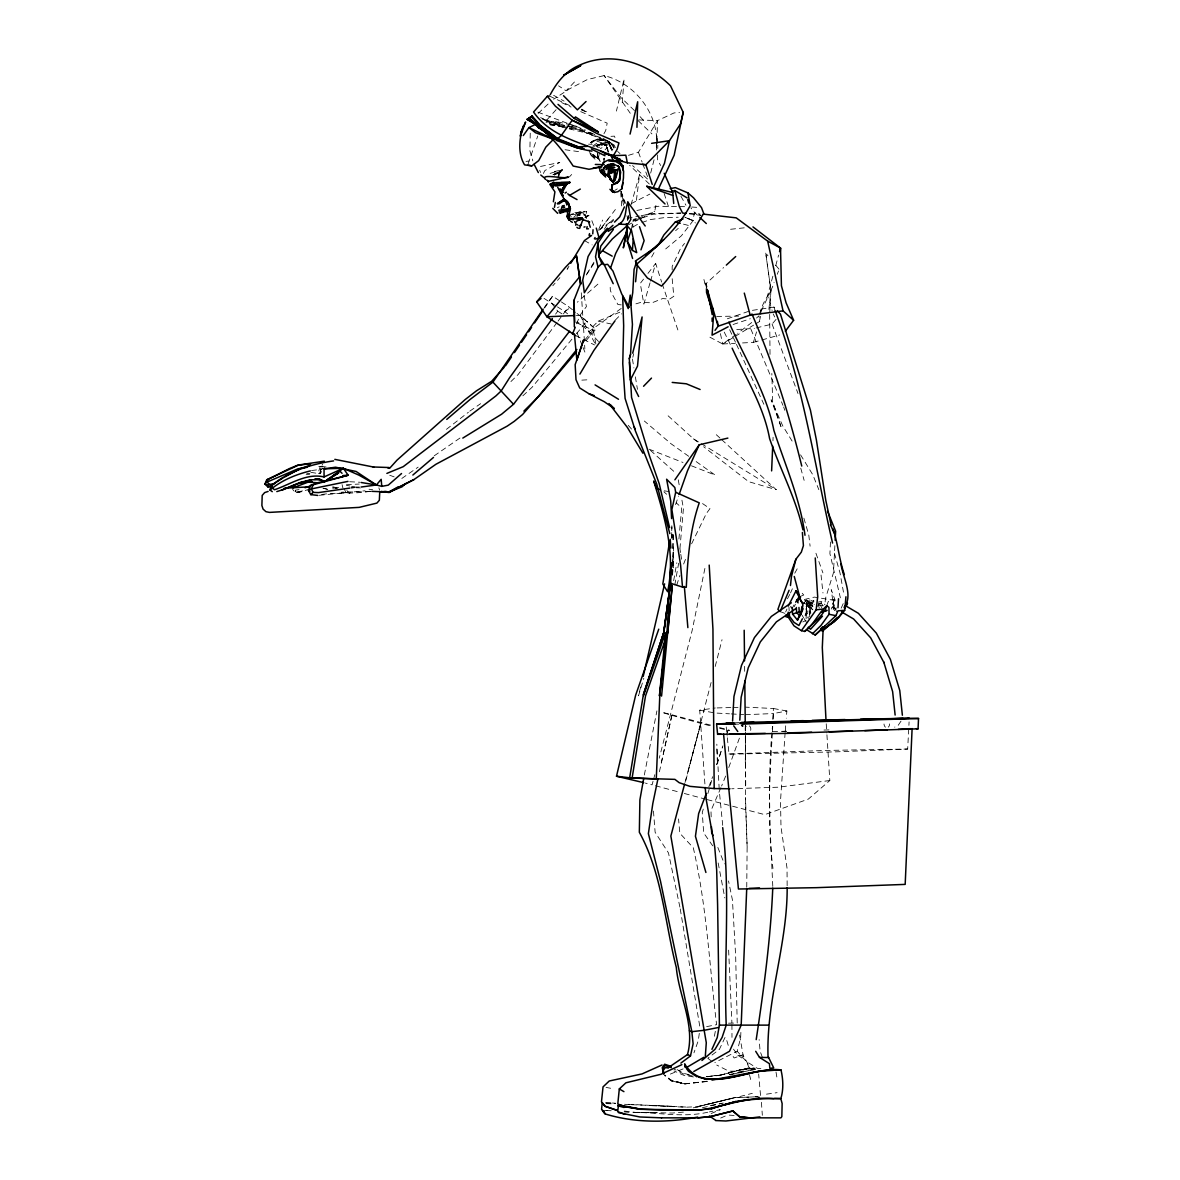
<?xml version="1.0" encoding="UTF-8"?>
<svg xmlns="http://www.w3.org/2000/svg" width="1180" height="1180" viewBox="0 0 1180 1180"><rect width="100%" height="100%" fill="white"/><g stroke="black" fill="none" stroke-linecap="round" stroke-linejoin="round"><path stroke-width="0.75" stroke-dasharray="5 3.75" d="M672.172 278.701L673.824 296.298L669.547 299.115L662.629 298.57L651.98 302.818L640.917 302.36L632.849 304.764M672.172 269.94L672.172 266.444L680.476 248.641L684.533 243.39M760.54 1095.497L758.652 1074.036M657.629 154.905L657.629 159.654L660.608 165.525M745.376 730.715L745.376 725.272M745.318 762.988L745.391 732.588L745.509 803.772L747.132 846.783M745.406 730.803L745.421 725.435M673.5 534.776L672.615 574.867M810.763 613.467L809.819 599.396L813.787 600.709L813.787 601.992L809.819 599.396L806.515 602.287L806.014 609.101L807.798 617.376M671.553 537.623L671.981 526.929M769.67 314.396L770.038 356.065M772.782 886.372C770.304 833.169 767.192 779.877 772.458 726.6M580.014 215.498L580.707 211.736L585.929 215.439L580.707 211.736L575.84 213.536L579.528 213.462L579.292 215.365L579.351 214.096M812.047 609.264L809.333 602.198L806.589 604.499L805.822 617.258L808.359 616.875M806.117 618.659L806.456 604.425L809.244 602.154L812.504 603.083L814.023 607.744M657.747 148.518L657.835 145.317M672.615 548.494L672.954 534.304M746.748 887.242L747.132 846.665L745.509 797.385M656.478 141.821L656.257 148.813C660.476 115.861 635.814 83.308 604.101 75.594L587.33 79.561L569.645 88.78L553.612 99.253M656.537 140.066L656.7 134.815L657.644 143.562M672.571 574.409L673.426 546.989L673.101 567.846L672.63 558.656M812.342 606.815L811.029 600.768L808.344 603.187L809.465 614.544M656.552 149.993L657.54 120.611L674.06 112.911L679.547 112.557M672.585 575.294L673.338 553.199M740.878 1032.397L740.642 1037.84L737.176 1051.247L714.859 1062.561M772.944 440.789L773.092 437.249M558.966 173.136L560.928 171.026L559.571 172.516L553.317 174.463M563.037 209.362L563.14 205.6L565.264 204.42M597.567 152.972L597.331 157.884L600.296 161.572M769.758 312.567L770.909 290.649L765.761 253.125L767.988 255.839M834.865 545.691L833.449 572.816L825.454 598.585L824.953 603.629M727.337 737.78L729.019 753.976L730.553 754.168L835.071 751.881L907.671 749.034L909.087 721.909M772.841 719.358L773.416 708.501L745.421 707.145M772.369 733.252C769.596 778.298 767.162 823.566 772.988 868.48M772.458 731.467L772.753 726.084M773.136 718.915L773.416 713.546L786.868 710.994L786.293 718.192M809.893 612.922L809.333 602.198L806.619 600.045L803.801 602.862L806.456 604.425M830.469 542.004L829.909 553.626L840.381 597.818M577.463 215.807L578.805 212.4L580.988 212.149L582.758 213.329L578.952 212.105L570.928 214.347M622.244 102.557L624.087 78.868L616.417 111.082M785.128 732.603L780.511 800.851L780.998 826.944L787.031 868.096L787.149 885.9M785.275 730.803L785.718 725.405M809.628 616.683L810.232 609.544L809.244 602.154L806.619 600.045L803.89 602.906L806.589 604.499M679.931 548.641L683.427 508.418L681.494 497.709M320.178 473.682L320.636 468.622L322.538 464.153M678.928 538.965L681.701 507.798L676.229 502.887M530.248 133.163L529.879 150.745L532.829 160.893M597.714 153.946L597.331 157.884L600.222 161.35M583.495 211.943L586.622 211.663L585.486 216.928L588.894 215.483L584.1 217.445M603.998 162.191L604.44 158.15L603.511 161.483M768.873 309.396L770.909 290.649L765.761 253.125M836.694 611.786L832.77 604.381L834.437 597.847L833.493 602.066L833.921 608.718L831.251 589.675L834.909 599.706L833.921 608.718L831.797 611.24M671.848 525.734L671.597 538.434M579.292 215.365L579.528 213.462M636.404 200.334L639.59 174.522L630.459 206.839M808.344 603.187L806.515 602.287L806.427 609.455L808.271 618.571M558.465 176.675L558.996 172.442L552.889 174.802M597.685 155.126L597.331 157.884L599.868 160.716L599.853 158.784M599.868 160.716L597.7 155.2L597.331 157.884L592.567 156.026L595.207 157.855L590.516 154.875L589.056 152.441M699.298 1033.37L698.295 1040.598L693.958 1052.825M672.261 537.815L672.748 534.289M319.898 473.814L320.636 468.622L318.703 471.189L320.296 466.395M760.51 316.343L758.681 324.884M760.761 314.677C760.658 302.316 771.027 293.85 774.08 282.463M673.647 580.767L676.819 562.801M326.123 467.015L322.155 466.395L321.034 472.708L318.497 473.534M674.798 584.956L678.648 563.258M644.324 775.009L656.906 710.906M627.716 220.247L628.335 216.884M631.389 229.348L632.716 222.342L632.893 227.799M714.387 1036.261L715.331 1031.291M627.731 219.878L628.35 216.663M608.039 152.235L606.992 147.825L607.553 144.934L601.328 143.96L606.343 145.715L607.553 144.934C605.104 142.352 586.49 147.559 601.712 143.886L596.402 145.273L597.419 147.22L602.744 147.161L600.428 148.709M640.312 218.713L654.753 211.294L655.903 205.423M627.524 220.114L628.468 215.35M704.903 568.421L692.085 630.754L659.237 758.18M659.399 771.794L671.877 715.36L660.24 711.894M558.996 172.442L558.111 176.69L558.996 172.442L554.689 174.493M661.287 762.737L672.01 714.815L660.269 711.776M632.834 357.26L633.645 353.749M640.652 686.952L638.498 695.802L643.823 678.264M650.667 173.077L654.295 158.872M711.112 682.527L685.359 782.325M715.198 666.464L722.027 639.707M685.02 782.473L701.126 722.602M653.042 781.293L652.083 784.848L645.386 783.092M653.514 779.508L654.944 774.183M688.191 770.378L700.92 723.414L712.764 726.467M772.856 276.238L767.59 295.59L772.118 310.532M775.717 265.677L778.594 255.131M599.381 153.238L598.378 158.032L597.7 155.2M528.168 163.784L537.741 136.01M650.018 282.89L643.852 304.13L640.268 283.406L643.557 279.129M650.534 281.12L655.667 263.42L661.641 282.064M703.265 809.111L702.248 812.548L703.708 832.992L712.705 845.824M707.838 793.653L712.396 778.21M742.545 342.938L753.371 342.377L756.557 331.875M558.701 176.749L560.117 172.118L562.55 169.743L561.4 171.336M832.77 604.381L833.493 602.066M759.448 314.219L762.029 306.269M716.85 764.404L722.499 747.117M727.013 733.311L728.149 729.845L733.001 731.202M563.14 205.6L561.311 208.005L565.913 205.069M676.686 585.236L679.887 575.457M716.658 764.714L722.898 745.834M726.865 733.827L728.001 730.391L732.913 731.541M675.535 504.612L678.529 496.116M725.671 776.057L721.6 786.028M728.753 767.531L741.099 733.473M826.649 605.856L828.257 601.564L831.9 599.676L834.909 599.706M708.856 786.765L712.691 776.735M777.251 274.276L778.52 271.002M683.633 564.025L685.624 558.981M691.613 543.803L706.363 513.492L709.976 508.639L700.124 501.913M576.607 323.836L580.044 315.296L586.445 306.534L583.628 294.292M598.762 229.377L602.611 220.07M818.006 603.703L821.044 603.113L821.782 601.372L825.056 604.839M720.892 787.665L710.98 810.616L711.201 817.799M790.526 592.965L792.37 588.776M785.659 611.948L786.957 609.028M841.163 608.187L843.98 601.918M901.019 721.128L898.216 725.287L894.646 727.146M725.036 1037.427L719.417 1049.344L707.794 1058.268M761.174 311.092L770.909 290.649M806.766 622.819L803.624 617.878L808.964 607.848L806.604 603.865L812.873 609.883M794.229 606.712L795.453 604.204M792.444 607.98L793.948 604.942M560.987 208.609L561.724 207.149M591.269 143.267L592.227 141.364L596.726 139.122L603.585 140.081L596.372 139.343L590.929 142.633L592.227 141.364M543.361 173.49L544.895 170.54L559.792 162.427L540.632 166.424L539.688 170.451L540.617 172.487M787.429 598.806L789.759 594.425M812.504 603.083L813.787 600.709M794.76 573.215L797.193 568.804M603.968 133.679L605.738 130.508L607.184 123.163L580.457 111.525M651.581 257.048L654.207 252.314M568.937 266.267L567.123 269.291L569.202 266.296M628.512 155.332L638.454 152.25L657.54 120.611L637.702 119.888M593.938 262.211L585.56 276.091L594.661 262.403M831.221 609.087L834.791 603.334M834.29 610.665L836.089 607.759M604.249 229.318L606.977 225.144L613.836 219.008M544.57 308.054L552.565 296.18L559.895 300.974M544.201 307.611L552.565 296.18M817.504 606.343L819.407 603.541L822.091 602.995L821.782 601.372L817.991 602.183M555.574 314.146L557.727 311.195L549.349 300.015M561.798 170.082L558.878 173.003L554.275 175.156M557.004 322.509L518.064 374.591L509.406 383.043M558.081 321.078L562.329 315.34M563.391 313.91L568.716 306.741L575.648 312.331M608.688 218.108L600.06 229.687L615.37 209.524M647.968 273.421L655.667 263.42M556.09 109.71L546.679 120.139L540.587 117.661M571.902 339.206L532.033 387.32L521.885 396.701M576.474 333.689L586.77 321.27L577.035 313.438M595.015 159.153L590.516 154.875L591.269 153.975M584.97 339.796L593.053 330.149L595.694 329.382L586.77 321.27M756.203 327.937L772.089 324.087L776.278 319.116M586.135 340.563L595.694 329.382M557.491 280.412L559.895 277.625M552.786 285.781L555.072 283.185M559.571 172.516L560.22 171.808L554.364 174.566L557.491 173.681M569.439 176.897L571.651 174.493M574.439 81.995L566.09 90.801L558.582 85.83M595.856 344.014L592.758 326.772L598.186 321.122L623.615 310.65M586.475 218.58L585.192 215.925L580.693 212.651L577.581 215.807M605.119 149.757L606.992 147.825M615.193 320.223L621.521 313.806M576.799 216.545L580.693 212.651M611.004 222.873L613.541 220.468M538.11 113.457L548.331 103.811M751.734 322.509L737.648 333.32M756.528 318.04L758.932 315.812L759.758 321.388L755.112 324.205M597.891 284.144L577.315 302.213M706.378 287.094L706.245 283.436L723.65 267.55M807.061 604.263L809.303 602.228L810.616 603.939L806.619 600.045M675.609 230.705L678.279 228.345M826.929 734.786L829.82 780.526L808.315 799.111L764.802 814.642L707.13 799.583M665.712 248.921L681.362 235.823L692.262 221.766L694.681 212.636L690.846 207.828M573.923 217.046L577.581 214.082L584.498 211.574M621.211 308.452L589.189 331.447L577.05 321.535M613.158 148.828L611.8 149.919C612.405 150.14 608.423 138.429 602.995 139.019L596.121 139.063L590.339 142.647M588.54 215.394L585.486 216.928L586.622 211.663M446.438 429.343L468.416 412.233M557.432 306.889L564.896 311.623L571.799 306.402M592.729 146.173L596.18 143.591L601.653 143.237L606.653 145.789L608.615 151.954M598.688 230.41L611.52 221.25M709.932 337.215L722.676 343.985L736.158 334.397M434.24 455.79L462.368 436.394M401.834 478.446L418.163 467.118M469.788 411.156L480.599 403.678M720.42 333.645L722.676 343.985L733.488 337.392M735.037 336.447L753.577 325.149M614.677 190.467L617.302 188.874M633.114 226.899L638.557 223.743M591.239 142.795L595.989 140.081L600.546 139.845L607.302 141.467L611.8 149.919L609.75 144.048L612.14 150.863M557.299 207.813L559.143 206.825M596.387 140.066L603.304 140.523L609.75 144.048M627.48 225.306L638.705 219.539M631.241 203.624L649.87 194.081M584.911 217.621L586.416 216.855M587.286 216.279L588.894 215.483M585.546 217.415L587.596 216.427M802.754 621.963L806.088 620.4M711.127 1113.522L720.316 1109.687L709.416 1111.885M597.537 145.966L608.909 141.63M311.579 470.51L320.812 469.434L324.795 467.619M562.934 207.208L564.719 206.397M320.812 469.434L322.892 468.49M720.67 1118.05L727.352 1115.144M632.878 220.572L636.241 219.156M637.923 218.433L654.753 211.294M670.358 1074.08L686.745 1067.413M801.264 596.018L803.757 595L799.996 590.841M550.101 173.386L562.55 169.743L554.349 171.572L555.441 171.306M593.688 146.438L602.508 143.075L609.898 142.411L615.296 145.804M739.609 1035.096L743.031 1054.743L734.122 1057.988L731.202 1053.475M632.819 221.383L641.183 218.374M642.849 217.784L652.894 214.185L680.845 213.093M641.935 222.548L650.401 219.569L664.738 217.562L678.205 217.238M727.352 318.792L748.976 311.195M733.09 324.515L750.318 318.718M633.144 219.524L636.315 218.536M309.971 488.977L299.75 492.252L294.794 492.37L292.655 489.302M554.792 173.327L559.777 171.793M299.027 489.626L295.56 490.113L294.794 492.37L305.635 490.334M563.214 207.68L565.146 207.119M743.577 1069.346L749.905 1067.502L752.796 1069.36L746.571 1070.717M697.129 1106.766L735.155 1097.444L697.321 1106.87M709.416 1103.875L734.757 1097.636L756.483 1096.795L735.17 1097.68L696.997 1106.707L685.816 1107.209L651.345 1105.675M753.371 342.377L779.744 334.943M702.41 1107.725L723.296 1103.02M606.653 145.789L601.299 143.842L606.343 145.715L608.113 151.984M707.38 1076.794L719.918 1075.319L741.394 1069.567L754.079 1068.092L757.029 1069.095L747.987 1070.983M719.918 1075.319L740.671 1069.685L754.079 1068.092L740.671 1069.685L752.796 1068.21L755.392 1069.198L729.86 1074.729M741.394 1069.567L721.142 1074.98L706.673 1076.47M739.904 1096.53L752.324 1093.314M549.246 122.927L555.574 121.378L569.925 124.711M546.045 122.381L548.346 121.82L568.627 127.897M736.733 329.545L754.433 328.365M804.347 599.499L814.407 597.095L836.399 600.694M806.043 606.564L814.584 604.514M729.211 1074.641L745.023 1071.057L728.989 1071.219L716.732 1065.053M730.258 1074.788L744.447 1071.735M707.779 1112.224C682.659 1118.124 656.641 1111.929 631.138 1112.46M561.739 206.028L564.63 205.423M706.658 1026.63L716.599 1024.683C709.505 965.668 706.673 905.842 693.294 847.771L679.827 833.257L678.559 818.95M636.875 210.453L658.13 206.279L677.822 206.574M627.2 218.315L639.398 216.029M641.153 215.704L651.596 213.742L680.772 213.079M710.463 1105.468L721.968 1103.403M561.547 207.901L564.571 207.385M335.356 488.196L338.719 487.65M829.82 780.526L778.417 787.193L731.718 788.771M370.21 491.19C353.174 494.582 335.917 491.736 318.777 494.966M526 161.439L528.965 160.982M752.427 310.34L773.977 307.095L776.145 309.455M693.176 1107.813L698.383 1107.017M615.695 147.412L609.898 142.411L603.128 143.385L596.608 146.084L600.384 144.948L602.42 145.538M704.903 783.933L699.711 710.198L715.301 707.971M766.484 1094.155L777.089 1092.65M319.308 495.29L365.062 490.792M739.536 1069.877L750.716 1068.416L752.796 1069.36M728.517 1023.178L737.22 1023.06L735.656 955.756L732.426 899.927L728.532 880.959M707.115 1081.19L684.636 1083.889L671.243 1080.895L664.37 1075.393M707.086 1081.367L684.636 1083.889L670.697 1080.29L664.945 1075.098M706.26 1076.676L720.67 1075.113M707.056 1081.485L684.4 1083.918L670.358 1079.921L665.741 1075.467M730.582 229.274L744.359 227.814M570.796 214.701L577.581 214.082M683.382 1112.12L672.423 1113.035L636.89 1112.327M729.019 753.976L825.056 750.451L907.671 749.034M370.195 491.603L341.536 492.163M610.975 136.334L614.485 136.128L615.547 139.358M581.843 380.137L588.038 379.768M346.419 484.744L359.236 484.036M722.676 343.985L735.317 343.321M734.122 722.839L739.476 722.573M576.356 315.473L580.044 315.296L592.758 326.772M370.815 491.441L364.251 491.736L369.62 491.514M745.436 714.697L773.416 713.546M306.136 474.301L309.603 474.183M772.59 731.63L786.794 731.172M318.792 466.498L322.155 466.395M782.871 731.6L786.352 731.497M717.086 707.926L731.246 707.543M733.031 707.484L738.341 707.336M823.979 730.051L832.623 729.83M567.713 126.334L575.575 126.157L585.56 130.169M574.955 212.474L578.805 212.4M341.876 492.709L348.631 492.576M716.658 316.417L738.724 316.107M735.391 724.181L738.739 724.137M624.353 1111.059L636.507 1112.489L656.596 1112.371M306.8 473.741L309.883 473.726M356.124 487.045L359.443 487.03M636.507 1112.489L657.053 1112.74M679.606 206.603L686.775 206.707M578.952 212.105L580.988 212.149M605.945 1102.858L611.963 1102.902M605.473 1102.961L615.577 1103.418M606.417 1103.669L611.328 1103.787M356.257 487.768L359.561 487.856M602.729 1110.351L608.157 1110.513M671.803 1106.235L630.15 1104.657M588.554 144.167L592.154 144.285M299.587 492.149L296.092 492.031L294.543 490.084M606.21 1110.498L611.461 1110.749M349.663 481.735L360.033 482.251M689.533 213.388L699.932 213.934M717.086 713.118L729.491 713.812M731.261 713.915L743.666 714.608M685.713 1107.032L624.825 1104.156M691.687 207.016L698.236 207.444M729.284 1115.144L734.122 1115.454M336.757 488.284L332.539 487.915L336.079 488.196M549.924 124.579L564.35 125.921M571.577 126.599L576.99 127.101L609.898 142.411L615.252 149.255L613.084 146.438M612.405 1103.005L615.547 1103.226M624.515 1104.259L629.869 1104.76M624.058 1111.855L629.324 1112.371M621.255 304.882L617.907 304.543L610.37 290.781L610.001 283.761M760.864 1068.697L757.265 1068.298L746.306 1061.395L737.176 1051.247M369.016 489.243L372.57 489.641M689.297 213.89L701.053 215.38L694.681 212.636L697.262 215.055M565.028 149.742L578.539 151.601M549.88 124.888L564.232 127.086M571.415 128.178L592.036 133.724M664.207 490.821L669.281 491.603M310.871 472.354L317.11 473.342M818.05 605.089L823.227 605.93M831.871 607.346L837.018 609.234M733.503 1049.138L737.854 1055.274L743.71 1056.262L749.905 1067.502L748.607 1067.059L747.058 1062.354M693.486 1076.971L683.604 1075.245L674.031 1070.938M699.711 710.198L715.316 713.015M606.077 1087.429L610.635 1088.255M773.416 708.501L786.868 710.994M346.448 485.29L349.885 485.998M351.596 486.337L360.18 488.107M571.179 127.234L578.111 128.679L593.142 135.73M671.243 1080.895L685.005 1083.845L670.358 1079.921M692.38 1075.998L684.031 1074.184L674.223 1069.198M598.186 321.122L611.402 324.058M571.71 125.124L577.094 126.363M569.158 128.871L595.236 135.184M322.922 488.24L327.863 489.449M323.733 488.284L327.067 489.095M689.356 1074.744L684.312 1073.52L677.202 1069.655M543.036 119.121L565.102 125.493M719.534 728.207L728.001 730.391M683.486 224.156L690.034 225.852M672.01 714.815L712.941 725.774M719.697 727.588L728.149 729.845M655.475 785.747L679.193 792.105M684.326 793.476L705.375 799.111M671.877 715.36L700.92 723.414M755.893 1096.663L759.168 1097.577M756.454 1096.353L759.758 1097.267M332.76 486.735L337.864 488.196M549.305 123.31L564.04 127.558M721.629 439.594L776.204 489.656L748.651 481.676L703.649 446.733M566.769 125.995L576.799 129.004L609.898 142.411L602.965 138.193M546.679 120.139L564.512 125.862M596.829 141.128L602.508 143.075L599.779 136.91M567.078 123.192L536.089 111.466M568.79 123.782L575.575 126.157M544.939 120.493L565.677 128.03L572.02 128.915L567.61 127.012M389.725 475.245L394.15 476.868M549.305 95.949L569.955 105.698M581.475 110.005L586.416 111.849L581.799 109.135M780.113 611.579L784.995 613.408M649.118 449.197L682.984 462.472M691.451 465.79L715.154 475.083L694.577 460.466M687.512 218.359L693.339 220.763L695.359 222.976M576.341 322.671L593.053 330.149M590.059 132.396L598.157 136.157M561.724 102.616L571.091 107.07M581.622 109.548L586.416 111.849M542.195 118.87L548.346 121.82M575.648 335.622L594.587 344.958M555.574 121.378L564.232 125.788M605.561 140.051L609.898 142.411M553.626 95.329L564.07 101.111M584.425 240.573L592.139 244.894M557.727 311.195L562.373 314.072M668.131 415.817L693.486 438.842L699.725 442.677M701.289 443.636L776.204 489.656M543.995 298.363L555.928 305.945M605.65 139.889L612.361 144.167L606.55 139.992M561.37 301.933L568.716 306.741M590.443 153.356L597.331 157.884L592.552 153.843M737.854 1055.274L743.002 1058.755M688.692 456.291L671.051 443.769L644.339 421.009M812.99 606.269L804.819 600.148L810.173 607.494M708.177 1058.563L713.885 1062.9M693.486 438.842L697.837 442.22M564.896 311.623L567.595 313.836M647.481 178.977L632.554 165.598M650.46 450.406L675.963 473.283M663.898 491.795L666.641 494.258M649.339 184.021L629.619 165.274M716.304 434.712L720.302 438.37M617.612 151.438L619.987 153.607M638.085 120.611L651.921 133.901M634.412 110.522L620.857 97.439L604.101 75.594L630.268 113.28M346.861 490.57L349.841 493.447L347.422 490.969M589.189 331.447L599.529 342.613M640.091 116.672L644.619 121.614M628.247 425.316L632.878 430.626M775.806 265.308L779.154 269.365M821.044 603.113L823.109 605.635M569.512 214.362L571.268 216.81M792.105 441.069L782.694 425.774L771.13 399.799L781.558 428.237L772.649 401.48L771.838 373.455M800.571 454.846L812.799 474.744L818.846 489.685M790.467 606.49L791.839 608.762M791.588 606.815L793.019 609.234M802.194 615.37L803.624 617.878M680.904 196.175L685.934 205.202M819.407 603.541L821.811 607.818M580.044 315.296L596.166 345.74M773.121 313.851L774.685 316.948M724.24 332.111L731.349 346.566M344.162 488.83L346.109 492.842M729.653 329.707L735.715 342.731M736.468 344.354L763.858 404.283M743.031 1054.743L743.71 1056.262M750.908 329.22L782.96 405.345M815.94 553.243L822.917 572.875M576.99 332.804L582.345 345.843M583.009 347.481L585.014 352.363L584.646 345.18M717.838 847.447L724.387 863.878M591.859 220.66L594.307 227.047M762.413 1057.354L760.112 1051.306L759.138 1039.624M772.089 324.087L798.005 393.53M621.152 191.514L625.562 203.255M638.454 152.25L642.126 162.103M642.731 163.755L647.628 176.897M609.544 143.709L612.051 150.612M677.866 329.957L662.187 283.761M783.653 406.997L784.788 410.316M609.293 144.285L611.624 151.04M664.119 193.446L669.045 208.314M378.869 487.827L379.65 490.216M706.628 287.728L703.9 279.454L706.201 288.259M718.163 862.963L724.815 897.892M624.825 203.535L621.064 191.544L623.94 203.609M773.977 307.095L775.083 310.606M834.422 553.243L840.013 572.92L844.054 595.34M726.792 1040.583L728.753 1047.088M818.433 605.148L819.289 608.054M803.875 518.153L808.802 535.159L810.1 546.207M589.041 149.698L590.516 154.875M800.763 468.18L804.14 480.363M749.477 1074.729L750.687 1079.523M626.934 215.675L627.79 219.111M342.082 484.641L342.908 488.004M706.245 283.436L706.997 286.902M620.872 191.588L623.645 205.585M603.349 158.327L603.718 160.2M679.901 907.125L668.485 852.948L655.121 832.269L653.425 810.572M678.279 479.847L679.562 486.986M680.24 908.91L700.035 1027.942M776.012 1072.045L777.089 1078.55M632.436 359L633.911 367.939M635.386 376.863L637.451 389.356M679.96 548.966L680.521 552.52M680.801 554.305L681.657 559.659M722.706 825.336L719.299 790.939M821.029 575.014L822.976 592.994M726.231 726.969L727.16 735.981M761.425 1102.312L762.339 1115.292M621.683 205.895L620.769 193.461M581.283 292.802L584.557 343.38M728.621 950.136L731.91 1022.75M561.724 206.751L561.813 208.078M826.221 723.812L826.811 732.957M788.963 607.272L789.169 610.886M719.195 789.14L716.821 744.182M716.821 748.902L717.351 761.454M744.61 666.317L744.698 673.529M745.244 725.818L745.318 734.83M745.332 736.63L745.745 788.948M731.925 1024.579L731.984 1037.382M745.686 730.951A3.688 2.788 87.9 0 1 746.571 725.907M749.359 725.862A3.688 2.788 87.9 0 1 750.51 730.877M885.487 727.175A3.688 2.788 87.9 0 1 884.012 724.004M889.587 723.915A3.688 2.788 87.9 0 1 888.275 727.131M693.339 220.763L685.049 217.297L693.339 220.763"/><path stroke-width="1.5" d="M729.963 788.756L714.18 788.565L712.941 629.058L709.195 565.102M800.719 614.308L802.002 606.432M333.616 460.893C312.154 463.976 289.897 470.731 272.624 484.656L271.857 487.65L274.498 489.744C290.472 484.375 306.461 472.797 324.043 476.941L324.058 468.829L335.548 467.206L356.094 471.469L376.391 484.98L381.774 486.367L388.279 485.142L401.539 473.534M712.13 321.462L712.145 318.025M712.174 314.603L707.735 290.369M671.007 563.022L667.01 631.816L659.428 695.994L665.594 632.716L643.543 695.551L663.75 632.775L670.034 587.094L670.845 564.04M772.753 888.157C770.614 938.867 763.755 989.474 756.203 1039.624M739.801 720.169L741.158 697.292L748.238 667.792L760.304 641.95L776.381 621.875L795.364 608.939M746.704 889.056L741.188 1025.125L729.535 1051.247L693.811 1071.484M636.949 127.337L637.672 101.76L630.061 134.078M671.11 563.022L670.609 587.345L670.86 583.348L682.512 587.094L686.288 587.271C687.675 558.848 689.902 529.909 699.239 502.857L675.683 492.252L674.812 487.517L666.612 479.213L670.727 500.984L671.582 518.595M673.721 203.462L672.718 192.502L664.222 173.268M554.452 207.356L555.323 202.458M553.376 201.751L554.91 191.839L549.733 184.228M771.617 470.894L772.708 446.099M912.111 728.547L905.178 884.395L816.354 887.67L738.429 889.012L723.532 733.754M733.208 723.03L716.614 724.019L717.602 734.314L787.09 733.385L918.069 728.812L918.527 718.473L908.143 718.31M823.109 629.722L822.298 647.658L826 720.139M835.16 540.263L835.632 531.221L827.578 511.279M669.591 527.622L659.207 483.697L649.428 455.76L631.566 397.409L629.338 358.823L630.518 354.487L632.436 324.382L630.209 295.103L628.217 308.585L622.657 295.915L623.659 325.709L622.76 363.706L625.09 398.398L635.327 430.685L656.744 484.08L669.768 533.581M780.275 251.635L780.511 248.08L752.973 226.914M837.977 607.744L838.538 598.776M633.262 238.699L636.713 252.653L632.436 250.396L633.262 238.699L631.566 230.631L625.754 224.421L618.822 224.185C627.008 220.114 624.81 209.376 627.834 202.105L645.209 225.985M705.316 1056.41L706.289 1042.707L670.86 836.045L684.562 784.198M569.158 214.362L570.427 208.772L568.45 203.122L566.223 201.028L563.465 200.91L562.816 201.308L566.223 201.028L566.887 205.01L565.884 201.102L563.465 200.91L558.774 203.993M592.729 233.891L593.053 229.746M314.573 479.419L319.146 479.021L324.53 481.779L343.336 468.268L359 475.171L376.391 484.98L381.17 479.316L381.774 486.367M822.844 626.639L820.543 629.117L822.342 631.02L838.567 617.627L844.718 610.281L845.927 596.77M661.877 1110.026L640.371 1109.126L618.512 1104.819L617.686 1111.619L624.899 1114.348M672.231 585.383L661.567 696.082M672.202 586.357L667.762 632.908L645.534 695.861L632.097 778.077L616.506 776.234L635.666 695.123L658.75 629.176M569.424 214.111L568.731 219.259L569.645 219.701L567.241 215.837L568.524 219.008L567.078 216.707L567.89 211.53M635.592 281.755L637.392 264.04M790.467 585.516L791.47 576.4L795.895 559.231L801.338 552.122L803.418 545.602L802.371 532.49M667.01 631.816L659.827 695.035L656.272 779.021L629.678 777.709L643.395 694.592L663.662 632.76L670.034 587.094M788.152 612.169L788.535 617.568L793.992 625.843L801.412 630.666L816.162 609.839L817.696 596.726L815.247 557.963M619.485 171.528L618.866 167.811L617.125 169.979L611.476 170.215L610.001 171.13L608.983 175.909L608.629 173.622L610.444 168.179L608.01 165.067L604.927 166.557L613.349 164.212M568.288 204.376L568.45 203.122L569.247 208.358L558.774 210.276M670.034 586.357L663.75 632.775L643.395 694.592M564.837 210.984L561.178 212.326L561.356 210.999M669.621 541.236L662.821 584.012L667.585 591.682C675.963 553.848 664.517 516.766 653.705 481.042L656.759 488.623L659.635 489.597M625.946 235.779L627.288 226.693M630.636 305.207L632.731 292.729L634.073 269.483L636.463 262.181M755.702 1051.306L759.477 1057.354L769.419 1063.667L769.847 1068.313L773.726 1067.929L768.018 1056.262C766.233 999.401 787.444 944.502 787.163 887.685M705.212 787.503L706.289 800.011L714.726 846.989L716.673 870.088L717.602 904.883L719.402 1025.125L717.234 1037.559L711.938 1049.33M643.69 778.564L639.885 799.878L639.339 832.254C662.157 873.746 664.768 922.259 676.302 967.379C678.854 996.304 695.551 1025.317 687.468 1054.596L669.149 1067.089M605.443 231.575L598.009 243.154L595.546 256.768L598.053 267.196L590.752 282.551L584.351 292.743L582.714 280.088L588.082 256.517L598.85 238.198M614.972 180.658L617.332 172.782L617.125 169.979L609.706 169.817L614.78 167.442L608.615 167.162L607.877 175.643L613.379 182.34L615.635 177.015L615.341 171.793L612.287 170.23L610.001 171.13L611.565 173.327L613.452 171.13L614.5 173.976L613.379 182.34L609.632 179.124M627.037 228.183L623.32 247.903L626.89 232.268M631.389 229.348L627.362 241.354L632.613 258.464M272.285 491.662L270.058 490.084L270.913 485.688L283.141 477.826M681.893 1064.64L660.962 1074.287L625.916 1082.798L619.308 1088.948L617.789 1103.949L624.869 1106.737L640.416 1109.303L698.486 1110.026L710.832 1108.802L735.804 1101.515L748.681 1099.45M657.939 778.815L652.835 803.403L648.38 833.64L660.476 881.106L691.849 1031.659L693.117 1043.799L690.492 1055.923L680.875 1063.106M587.153 226.619L586.681 228.861L588.451 228.817M550.219 94.695C556.872 82.349 565.766 70.948 579.365 65.269C610.591 50.696 647.024 62.481 670.535 85.83L683.191 112.307L674.163 155.214L658.145 189.611M612.243 191.499L614.397 192.414L617.907 191.72L621.889 188.83L623.453 177.988L623.601 171.218L621.86 164.448L617.73 159.035L614.382 158.194M664.606 583.849L643.218 676.347M675.683 492.252L671.877 509.627L680.609 565.146L682.512 587.094M562.55 212.076L562.772 211.058M292.965 487.945L294.646 484.788L293.835 487.517L309.942 481.44M618.468 181.528L616.137 183.269L617.848 182.59C620.783 177.472 620.105 171.13 618.261 165.775M683.191 112.307L680.565 123.856L669.458 140.685L645.858 164.728L627.347 162.81L622.627 161.468L613.88 156.586L620.046 159.521L617.199 161.277M606.579 167.103L605.93 169.684L608.408 167.634L605.193 166.734L603.26 169.448L604.824 172.118M619.544 179.906L620.238 177.236M317.789 495.438L310.768 494.612L308.423 490.334L310.591 485.467L348.174 475.23L343.336 468.268L339.191 470.451L338.527 472.974L324.53 481.779M632.672 353.144L642.097 316.963L637.51 366.11L630.4 379.945L638.631 396.495M573.318 219.819L568.731 218.344L569.262 220.247L568.509 219.126L568.731 218.344L580.722 219.362L582.05 218.654M779.552 251.606L780.511 248.08L767.664 241.118L736.231 217.857L703.398 214.126M622.494 167.944L623.143 165.643L623.232 170.702M560.913 184.995L567.241 183.608L565.795 184.641L560.736 185.29L565.795 184.641L568.17 183.21L565.604 183.564L562.226 190.201L560.839 190.452L560.412 188.918M583.171 218.831L579.631 228.433M523.419 125.818C519.215 138.016 517.592 153.548 524.584 164.861L531.856 165.834L538.714 160.598L545.839 147.117L553.509 139.255L558.922 139.225M622.893 182.694L621.889 188.83M561.178 212.326L561.547 211.117M629.235 358.691L630.518 354.487M589.572 233.596L589.012 235.248L590.723 235.543M640.961 249.85L644.133 240.661L639.516 226.708M560.22 190.614L560.766 191.662C567.831 180.54 568.17 181.838 560.633 191.337L560.161 190.349M610.503 268.17L615.724 253.331L626.934 231.841M679.134 494.42L687.557 470.658L699.209 444.801L727.868 438.104M553.346 182.118L553.184 184.552M565.604 183.564L562.049 190.423L564.35 187.207M706.304 793.462L698.649 813.551L695.433 836.266L705.906 872.463M575.619 225.174L576.061 224.038L577.713 224.967M795.895 559.231L777.9 609.367L780.113 611.579L789.096 590.28M574.306 326.816L573.981 300.295L580.501 283.702L576.489 255.839L565.382 267.373L536.694 301.844L546.915 316.786L575.648 335.622M800.173 615.916L803.079 608.806M572.492 334.073L575.235 327.244M310.458 463.666L298.068 465.318L266.709 479.803L264.94 484.125L267.919 486.957L272.329 486.44M713.295 308.467L712.189 311.166L708.501 297.065M844.673 606.859C853.096 594.971 842.815 577.005 840.898 563.775M806.619 629.707L815.203 635.047L835.912 615.665L837.962 610.827L844.718 610.281M792.355 608.747L792.562 614.116L797.518 620.12L802.253 609.485L802.961 604.765L796.013 590.826L788.269 606.107M812.415 633.808L820.926 625.503L829.053 614.279L828.95 607.375L826.811 605.738C822.932 616.801 812.4 623.276 804.716 631.448L801.412 630.666M312.848 485.526L311.373 488.918L308.423 490.334L309.986 491.175M797.518 620.12L799.509 615.562L796.588 612.553L796.352 607.464M653.292 187.65L664.473 163.327L669.458 140.685L651.611 143.341M615.842 160.746L608.998 159.787L604.425 161.911L599.956 168.017L598.953 167.221L600.885 172.354L605.635 177.044M624.427 206.913L619.736 216.869L614.559 222.076M553.774 183.992L554.099 182.295M324.353 461.174L297.921 465.097L289.587 468.519L268.553 479.095L264.94 484.125L267.521 484.744M569.247 208.358L570.102 206.618M595.059 237.534L594.425 238.803L595.959 239.039L599.012 237.711L612.966 225.336M802.356 618.836L798.919 625.503L794.022 622.361L789.494 616.284L789.273 612.686M658.617 244.422L663.883 234.968L675.299 222.017L683.043 218.919M568.553 183.402L570.043 182.384L566.931 183.844L562.919 191.071L560.766 191.662M844.482 608.57L847.565 603.142M561.474 189.951L560.913 190.924L560.648 189.774M601.623 169.3L602.744 172L607.877 175.643L613.379 182.34L610.399 178.446L609.19 174.197L611.476 170.215L609.706 169.817M826.811 605.738C818.242 613.025 814.097 624.5 804.716 631.448M579.911 374.09L593.835 350.49L614.972 320.872M570.766 263.243L584.425 240.573L591.564 235.484M795.644 602.169L799.45 596.328L796.013 590.826L798.255 593.23M267.919 486.957L269.468 484.478L274.852 483.461M342.156 476.941L343.011 475.54L348.174 475.23L317.11 482.915L310.591 485.467M605.193 166.734L613.512 164.035M598.319 131.924L574.395 118.502L575.457 116.909L598.319 131.924L572.197 120.257L555.337 106.126L547.358 96.273L533.567 112.026C554.379 141.954 593.732 143.798 622.627 161.468M619.677 180.26L616.137 183.269M800.556 597.08L797.297 601.697M528.581 331.816L531.575 327.362M534.584 322.907L542.564 311.033M543.169 309.131L492.916 382.114L470.215 399.356L446.748 419.401M505.379 365.947L511.442 357.038M514.465 352.584L519.51 345.165M521.53 342.2L526.59 334.781M674.886 479.818L699.209 444.801M523.286 135.538L528.92 127.602L535.263 124.505L542.446 128.178M462.811 438.075L501.648 414.18L513.506 404.283L569.601 331.211M612.877 163.578L605.458 166.262L603.26 169.448L604.853 166.587L608.556 164.448L614.19 164.345L619.102 166.764L620.665 172.251L619.367 181.16L611.771 185.083L611.948 189.98L614.397 192.414L611.948 189.98L611.771 185.083L617.258 183.048M552.358 318.57L509.627 377.659L501.249 390.86L495.895 395.934L403.206 466.69L386.878 473.401M838.877 616.845L842.948 611.299M270.058 490.084C281.076 480.481 296.047 474.404 310.34 470.923M715.036 330.341L718.104 326.226L750.17 315.134L783.033 310.856L793.609 320.296L785.334 331.226M613.379 229.466L600.797 246.06L598.762 256.281L601.815 263.494L604.249 264.748L607.611 264.335L612.951 271.076L621.668 293.879L629.191 307.287M601.623 171.424L600.885 172.354L605.812 175.746L603.157 173.844L607.877 175.643L610.399 178.446L610.326 176.425M618.88 180.658L615.665 183.475M609.381 167.383L610.444 168.179M576.902 349.457L537.151 397.896L522.578 414.505L514.17 421.408L507.149 426.157L435.922 464.271L413.988 479.552L388.913 492.075L371.788 491.337M546.561 180.127C548.375 179.994 548.833 183.372 548.081 181.425L568.421 176.971C566.135 179.788 539.275 172.9 545.485 179.434M600.015 253.449L612.302 238.98L627.096 225.764M576.563 351.758L539.142 395.978L523.891 411.112M822.49 616.122L810.542 629.264L808.256 627.244M837.431 617.317L828.891 625.223L834.26 621.845L837.726 618.099M596.269 228.109L599.012 237.711L607.449 228.227M504.229 367.216L491.676 381.258L476.484 390.816L465.126 399.592L397.085 460.067L389.577 468.357M687.925 192.901L693.56 197.827L701.525 207.651L703.723 213.492C687.866 236.752 681.199 265.736 661.597 286.091L647.451 278.023L636.536 264.32C656.478 246.841 677.6 229.348 690.197 205.571L687.925 192.901L675.373 187.62L670.166 188.638M570.427 208.772L566.592 210.778L559.054 211.972M643.572 386.258L651.493 378.101M599.012 237.711L608.084 228.595M573.288 218.33L582.124 217.99L579.852 219.834M598.053 267.196L601.815 263.494M349.796 488.092L318.423 492.606L313.069 492.37L310.768 494.612L312.022 494.11M586.047 101.539L577.389 109.843L563.538 95.713M576.002 222.297L575.368 222.887L574.586 221.56M815.203 635.047L824.79 626.226M822.342 631.02L829.525 624.427M726.32 265.102L735.686 256.547M405.669 483.52L402.115 486.765L389.046 491.942L384.016 491.441M645.726 255.16L663.647 239.643M412.867 475.039L433.517 457.412M701.952 1060.495L715.006 1049.344L722.101 1037.427L726.216 1025.125C723.679 959.414 730.582 893.098 722.706 827.667M531.826 115.699L540.853 125.877L557.639 138.621L561.075 135.774L572.197 120.257L596.829 133.458L618.954 142.972L617.037 149.536L613.335 155.642L604.411 153.769M843.995 607.243L846.812 604.912M536.694 301.844L541.045 298.525M656.744 246.605L635.415 261.016L636.536 264.32M534.157 123.089L529.658 118.339L532.313 116.422L532.623 117.69M388.102 468.239L389.105 467.531L373.072 466.97M791.338 602.803L771.351 616.432L754.433 637.569L741.497 665.432L733.96 696.495L732.588 721.024M565.146 193.033L566.356 192.237M608.26 231.383L621.196 222.814M709.372 1115.911L715.788 1120.425M270.913 485.688L272.624 484.656M327.081 479.788L338.527 472.974L333.778 474.965M686.745 1067.413L703.767 1057.324M602.906 162.796L604.425 161.911M567.772 193.771L569.542 195.408L580.309 189.08M284.749 476.956L300.472 468.519L310.753 465.082M385.432 491.514L389.046 491.942L398.545 486.662M553.509 139.255L528.92 127.602L535.514 132.721L553.509 139.255L537.785 125.626L527.032 119.328L532.313 116.422L527.032 119.328C546.915 130.036 560.942 147.544 573.155 166.041L589.012 169.271L599.337 167.206M566.326 183.903L569.217 182.59M662.01 1064.98L642.053 1073.918L609.249 1080.998L603.039 1086.883L601.476 1101.81L604.957 1106.353L617.361 1110.542M728.149 326.786L712.056 335.179L713.664 314.632L706.569 292.596L706.451 288.923M553.745 183.003L552.933 183.416L555.264 184.183L566.931 183.844M413.988 479.552L389.149 492.517L381.007 491.559L389.046 491.942M324.043 476.941L343.336 468.268L324.058 468.829M616.226 160.141L619.131 158.858L617.73 159.035L621.713 166.454M576.4 221.235L580.722 219.362L578.923 218.713L582.124 217.99M281.71 490.305L295.841 484.39L311.52 479.67M612.287 170.23L617.125 169.979M552.948 182.915L550.558 183.874L553.332 187.237M532.313 116.422L528.729 117.823L537.785 125.626L538.641 127.838L557.83 140.228M266.709 479.803L268.553 479.095M792.562 614.116L799.258 611.904L801.22 614.205M821.457 612.14L827.062 610.37L822.888 611.432M625.754 224.421L628.306 223.551L630.858 219.377L627.834 202.105M566.267 211.854L567.255 210.851L559.954 213.285L560.5 212.061L564.925 210.512M268.14 491.426L264.644 492.606L262.196 495.423L261.886 505.497L263.066 509.096L265.928 511.678L269.483 512.4L359.192 507.371L376.892 503.108L379.341 500.291L379.753 491.809M305.045 487.724L310.753 485.836M671.568 191.573L674.842 190.526L687.158 197.93M698.398 1110.159C723.709 1107.179 747.692 1095.866 773.829 1098.639M723.251 1105.262L735.553 1101.501M347.967 481.396L311.373 488.918L313.069 492.37M711.142 1108.964C733.429 1100.38 757.117 1097.946 780.865 1098.816L782.134 1103.521L781.838 1116.619L780.954 1117.844L749.33 1117.844L739.373 1116.693L749.639 1117.844M276.798 491.588C292.212 487.119 307.995 475.776 324.589 481.071M583.997 227.091L585.059 226.84M564.143 184.891L555.869 186.012L553.73 185.349L556.931 185.009M571.489 218.979L573.126 218.61M556.783 140.479L559.114 139.978L583.894 148.916L577.625 148.149L556.783 140.479L539.968 128.001M608.01 165.067L613.585 163.887M697.734 1117.077C667.379 1122.888 634.398 1123.065 604.839 1113.832L601.579 1109.362L602.228 1102.681L604.942 1106.147L617.347 1110.351M298.481 482.782L312.243 481.779M299.853 482.679L304.263 481.809L316.24 482.709M718.428 1027.514L704.312 1030.273L691.849 1031.659L689.4 1030.833M759.905 1116.885L725.892 1121L715.611 1120.543M547.358 96.273L549.305 95.949M579.041 225.645L580.899 225.336M351.389 487.827L354.546 487.311M306.933 467.339L298.098 468.755L267.108 482.03L269.468 484.478M711.983 1079.98L757.354 1071.499L779.272 1069.877M593.23 168.003L601.962 166.764M816.162 609.839L822.519 609.101M773.505 1069.877C748.386 1070.319 723.709 1084.14 698.707 1077.163M563.17 200.733L565.987 200.438M566.592 210.778L569.439 210.512L566.179 210.246M697.867 1117.844L710.006 1116.708L732.883 1110.97L710.006 1116.708L697.882 1117.844L661.449 1117.844M717.602 734.314L720.98 734.034M910.518 728.665L898.216 729.358M918.527 718.473L742.087 724.092M284.173 488.24L309.809 486.794M557.639 138.621L578.259 146.822L587.552 146.32M734.122 722.839L725.848 723.37L733.532 723.561M749.108 888.363L759.507 887.935M574.527 315.547L546.915 316.786L579.616 276.813L581.224 283.805M740.037 722.75L753.873 722.219M741.261 722.499L909.264 718.281L739.978 723.502M887.375 729.801L864.763 730.612M555.603 182.635L570.043 182.384L560.839 182.531M852.447 731.025L829.245 731.733M791.146 721.01L803.388 720.641M812.106 720.405L845.087 719.549M787.473 732.883L811.663 732.249M860.604 719.195L903.113 718.384M765.348 733.4L729.919 733.945M735.391 724.181L716.614 724.019M361.095 487.03L376.391 484.98L361.154 482.502M774.419 1098.373L780.865 1098.373C783.697 1089.568 783.137 1078.8 780.954 1069.877C750.598 1065.968 704.962 1097.238 684.621 1063.814L684.916 1065.909M719.402 1025.125L768.298 1025.125M775.585 1069.877L780.954 1069.877M661.641 1109.982L698.324 1109.982M835.912 615.665L829.053 614.279M759.477 1057.354L768.696 1057.56M595.31 164.448L604.249 164.669M661.582 1117.844L639.87 1116.973L618.453 1112.607M786.013 616.889L788.801 617.066M632.097 778.077L674.886 779.361L679.178 782.679L689.931 786.352L714.18 788.565M315.104 479.05L320.444 479.449M608.821 161.026L615.812 161.572L621.668 165.112M614.352 192.001L612.479 191.839L609.927 189.287M616.506 776.234L643.705 782.65M672.202 382.423L686.318 383.795L700.094 389.503M916.329 728.635L918.069 728.812M642.436 164.359L645.858 164.728L652.23 184.375M685.949 213.462L682.586 213.034L679.356 206.751L674.842 190.526M703.693 1078.727L706.997 1079.228M668.441 1068.048L665.328 1067.561L663.19 1070.481L663.986 1073.756M527.77 165.185L531.856 165.834M625.312 1106.619L640.77 1109.171M373.736 467.088L334.825 459.359M591.918 151.143C568.716 147.618 546.768 135.213 532.003 116.953M561.621 191.957L563.45 192.369M665.019 203.948L646.743 186.278L672.718 192.502M614.323 165.613L605.561 166.144M675.299 222.017L680.211 223.3M617.73 1105.748L624.102 1107.489M578.244 218.02L589.675 221.988M608.246 154.034L613.335 155.642L625.813 155.214L627.347 162.81M741.571 725.494L742.899 725.966L742.176 725.612M600.561 151.158L620.046 159.521L608.733 154.506M574.38 333.881L576.858 360.166L583.569 339.988L575.162 364.65L576.002 379.709L579.69 387.925L589.071 393.81L594.219 395.595M646.743 186.278L672.63 195.364M611.579 156.394L620.046 159.521M569.542 195.408L577.035 199.597M578.259 146.822L583.894 148.916M687.468 1054.596L690.492 1055.923M591.283 149.034L605.016 155.731M589.071 393.81L604.322 401.731L614.308 408.649L610.503 404.77M605.296 1113.787L602.729 1110.351L604.44 1112.637M671.273 1067.605L664.915 1065.511L662.629 1068.667L663.794 1074.065M671.302 1066.425L664.65 1064.227L662.275 1067.546L663.426 1073.24M557.683 213.359L552.771 208.358M602.936 250.942L612.199 256.134M619.308 1088.948L623.925 1091.648M845.662 605.812L858.362 613.29L876.327 633.129L890.384 659.34L899.765 690.492L902.375 715.227M841.547 611.889L853.612 618.984L870.678 637.834L884.041 662.732L883.776 662.054L892.626 691.613L895.133 715.051M570.604 221.265L572.389 222.327M600.089 171.026L607.877 175.643L608.629 173.622L609.19 174.197M595.074 384.887L618.512 399.268M697.041 1076.839L688.545 1071.352L686.347 1068.431M576.902 227.356L578.333 228.33M567.742 201.706L564.158 199.184L560.279 192.325L563.14 195.777L561.429 192.665L558.553 189.095M737.78 731.512L733.709 725.833M540.853 125.877L559.114 139.978M567.078 216.707L568.244 217.666M540.779 175.024L543.965 177.634M558.007 104.386L574.395 118.502M568.509 219.126L569.763 220.247M529.658 118.339L537.785 125.626M567.624 214.273L569.202 215.689M699.843 217.489L706.304 223.536M786.219 614.588L788.653 616.948M339.191 470.451L342.053 473.298M803.27 603.364L800.778 600.827L794.273 576.489M492.916 382.114L513.506 404.283M536.399 125.464L538.641 127.838M777.222 310.62L780.467 314.16L810.409 410.079L816.383 439.919L825.808 500.423L831.015 524.702M551.075 184.301L552.977 186.647M609.042 403.575L627.376 427.44L642.908 453.209M538.346 172.59L534.098 164.315M557.683 187.399L559.763 190.437L559.423 189.434M632.436 250.396L627.362 241.354L627.082 223.61M634.147 426.983L635.091 428.871M732.131 348.174C745.642 377.792 763.726 406.156 769.596 438.591C780.157 469.227 795.763 498.108 802.916 529.879M728.916 322.066C744.241 357.879 766.307 391.642 773.859 430.302C785.128 465.009 800.173 498.816 804.996 535.278M613.202 283.672L604.249 264.748L598.762 256.281L598.009 243.154M588.319 221.191L590.295 227.224M611.432 156.542L612.892 159.787M830.44 524.613L834.068 532.859M793.609 320.296L786.087 302.788L781.426 285.767L780.511 248.08M713.015 835.558L711.629 832.165L711.466 826.782M796.795 599.706L798.078 602.892M832.992 528.965C838.021 543.744 839.172 559.703 844.349 574.586M751.926 313.954C773.195 363.16 788.977 414.121 801.751 466.071M707.174 289.395L718.104 326.226L717.381 321.329M687.704 199.671L688.796 203.152M775.083 310.606C803.447 385.757 814.598 465.245 832.564 543.066M744.285 293.097L750.17 315.134M783.033 310.856L767.664 241.118M685.255 1066.971L684.872 1065.098L685.152 1067.104M576.489 255.839L580.501 283.702M615.341 171.793L615.68 175.201M684.341 586.475L687.866 627.613M670.225 539.319L670.86 547.992M798.948 607.464L799.258 611.904M629.442 362.098L630.4 379.945M573.981 300.295L574.778 322.391M744.182 630.268L744.551 660.903M744.787 680.727L745.229 722.204M732.883 1111.014L739.565 1116.708L732.883 1111.059M521.014 131.732L520.292 136.261L525.616 122.012L521.014 131.732M564.158 199.184L557.432 203.683L564.158 199.184M580.634 65.638L563.686 75.181L580.634 65.638"/></g></svg>
